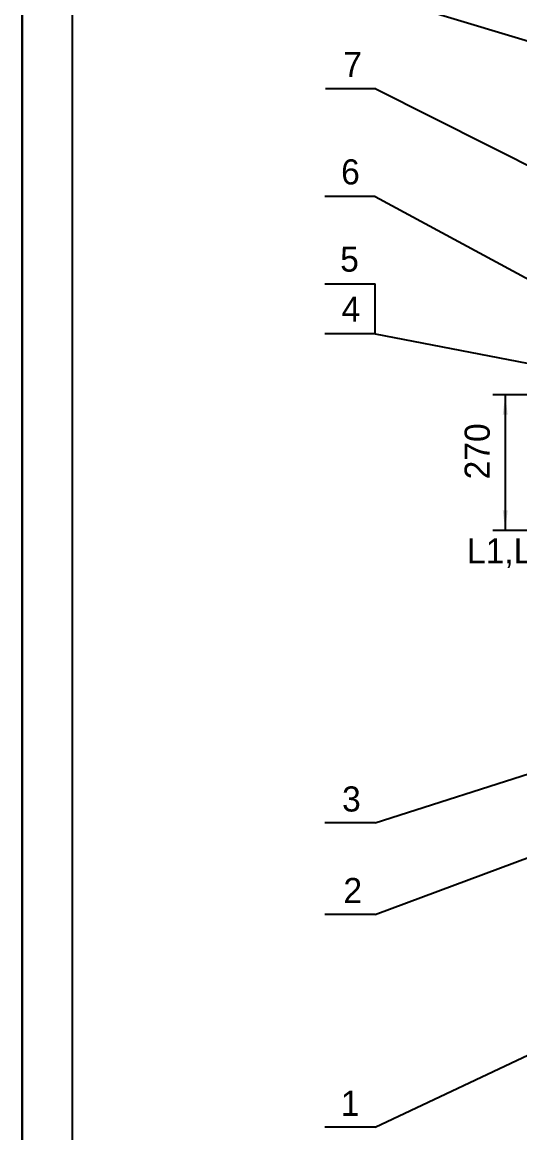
# Model space of a CAD drawing. Extents: x 604 to 1218, y -216 to 625.
# Drawn here: x 604.3 to 703.3, y 273.3 to 494.4 of the extents above; entities that cross this region are included whole.
import ezdxf

# ---------------------------------------------------------------- set-up
doc = ezdxf.new("R2010")
doc.units = 0
doc.layers.get('0').update_dxf_attribs({"color": 8, "linetype": 'CONTINUOUS'})
doc.layers.add('1', color=8, linetype='CONTINUOUS')
doc.styles.add('STYLE1', font='cadt_en.shx', dxfattribs={"width": 0.650136, "bigfont": 'cadt_hz.shx'})

# ---------------------------------------------------------------- blocks, each defined once
blk = doc.blocks.new('*D70')
for p, q in [((720.24, 420.21), (697.94, 420.21)), ((700.44, 420.21), (700.44, 393.21)), ((706.11, 393.21), (697.94, 393.21))]:
    blk.add_line(p, q)
for points in [[(700.44, 420.21), (700.94, 416.21), (699.94, 416.21)], [(700.44, 393.21), (699.94, 397.21), (700.94, 397.21)]]:
    blk.add_solid(points)
at = {"style": 'STYLE1'}
blk.add_text('270', height=5, rotation=90, dxfattribs=at).set_placement((697.35, 403.36))

msp = doc.modelspace()

# ---------------------------------------------------------------- linework, layer by layer
at = {"color": 7}
for p, q in [((604.27989, -216.09659), (604.27989, 624.90341)), ((604.27989, 624.90341), (604.27989, -216.09659, 1)), ((604.27989, -216.09659), (604.27989, 624.90341)), ((674.66179, 499.76107), (768.1202, 471.51753)), ((674.66179, 481.08547), (712.53398, 462.06339)), ((674.532, 459.63833), (721.73128, 434.15309, 1)), ((674.532, 432.29927), (674.532, 442.29927, 1)), ((674.532, 432.29927), (712.56503, 425.01254)), ((674.532, 334.99882), (729.97815, 352.77706)), ((674.532, 316.75996), (716.78415, 332.45637)), ((674.532, 274.43342), (739.73515, 305.17137))]:
    msp.add_line(p, q, dxfattribs=at)
at = {"layer": '1', "color": 7}
for p, q in [((614.27989, -206.09659), (614.27989, 599.90341)), ((674.66179, 481.08547), (664.66179, 481.08547, 1)), ((674.532, 459.63833), (664.532, 459.63833)), ((664.532, 442.29927), (674.532, 442.29927, 1)), ((674.532, 432.29927), (664.532, 432.29927, 1)), ((674.532, 334.99882), (664.532, 334.99882, 1)), ((674.532, 316.75996), (664.532, 316.75996)), ((674.532, 274.43342), (664.532, 274.43342, 1))]:
    msp.add_line(p, q, dxfattribs=at)

# ---------------------------------------------------------------- block references
at = {"color": 7}
msp.add_blockref('*D70', (0, 0), dxfattribs=at)

# ---------------------------------------------------------------- texts
at = {"color": 7, "style": 'STYLE1'}
for s, p in [('7', (668.19179, 483.44268)), ('6', (667.769, 462.06794)), ('5', (667.576, 444.70348)), ('4', (667.852, 434.74494)), ('L1,L2', (692.81578, 386.61879)), ('3', (667.96, 337.24698)), ('2', (668.224, 319.02698)), ('1', (667.696, 276.67198))]:
    msp.add_text(s, height=5, dxfattribs=at).set_placement(p)

doc.saveas('drawing.dxf')
